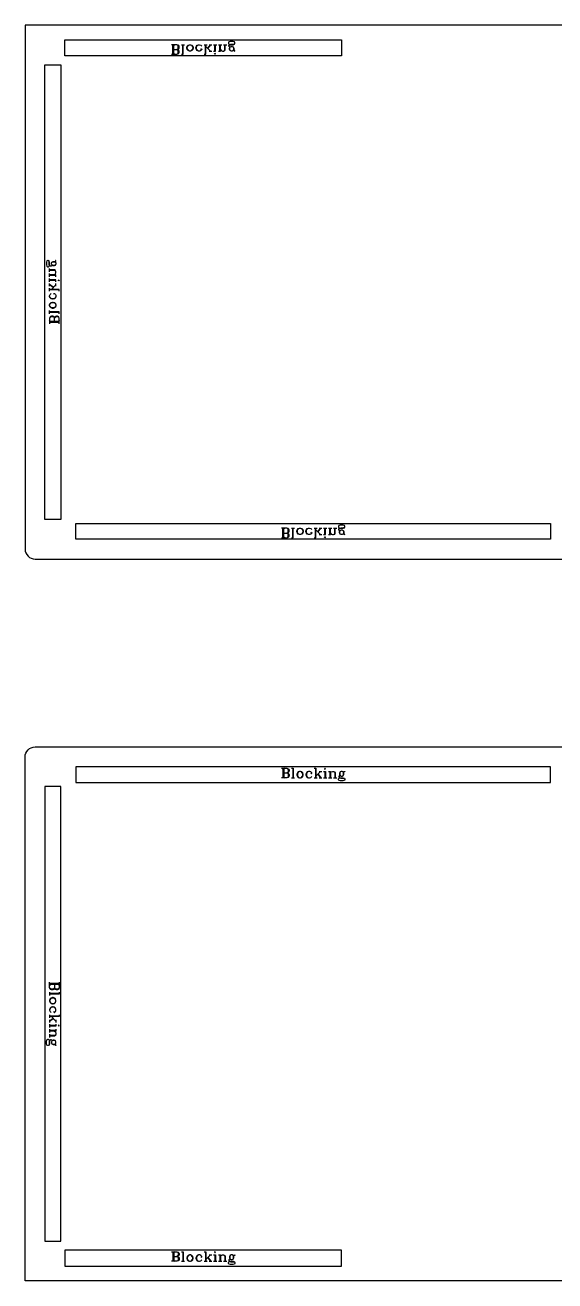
# Model space of a CAD drawing. Extents: x 0 to 107, y -41 to 64.
# Drawn here: x 0 to 26.8, y 0 to 63.5 of the extents above; entities that cross this region are included whole.
import ezdxf

# ---------------------------------------------------------------- set-up
doc = ezdxf.new("R2010")
doc.units = 0
doc.layers.add('LAYER_1', color=18, linetype='CONTINUOUS')

msp = doc.modelspace()

# ---------------------------------------------------------------- linework, layer by layer
at = {"layer": 'LAYER_1'}
for points in [[(63.161, 63.5), (0, 63.5), (0, 37, 0.414214), (0.5, 36.5), (29.5, 36.5)], [(63.161, 0), (0, 0), (0, 26.5, -0.414214), (0.5, 27), (29.5, 27)]]:
    msp.add_lwpolyline(points, format="xyb", dxfattribs=at)
for points in [[(2, 62.75), (16, 62.75), (16, 61.95), (2, 61.95)], [(8.314, 62.19), (8.246, 62.213), (8.2, 62.259), (8.177, 62.327), (8.177, 62.373), (8.2, 62.441), (8.246, 62.487), (8.314, 62.51), (8.36, 62.51), (8.429, 62.487), (8.474, 62.441), (8.497, 62.373), (8.497, 62.327), (8.474, 62.259), (8.429, 62.213), (8.36, 62.19)], [(10.417, 62.19), (10.371, 62.213), (10.349, 62.236), (10.326, 62.281), (10.326, 62.327), (10.349, 62.373), (10.371, 62.396), (10.417, 62.419), (10.463, 62.419), (10.509, 62.396), (10.531, 62.373), (10.554, 62.327), (10.554, 62.281), (10.531, 62.236), (10.509, 62.213), (10.463, 62.19)], [(9.594, 62.03), (9.571, 62.053), (9.594, 62.076), (9.617, 62.053)], [(1, 61.5), (1.8, 61.5), (1.8, 38.5), (1, 38.5)], [(1.56, 51.417), (1.537, 51.371), (1.514, 51.349), (1.469, 51.326), (1.423, 51.326), (1.377, 51.349), (1.354, 51.371), (1.331, 51.417), (1.331, 51.463), (1.354, 51.509), (1.377, 51.531), (1.423, 51.554), (1.469, 51.554), (1.514, 51.531), (1.537, 51.509), (1.56, 51.463)], [(1.72, 50.594), (1.697, 50.571), (1.674, 50.594), (1.697, 50.617)], [(1.56, 49.314), (1.537, 49.246), (1.491, 49.2), (1.423, 49.177), (1.377, 49.177), (1.309, 49.2), (1.263, 49.246), (1.24, 49.314), (1.24, 49.36), (1.263, 49.429), (1.309, 49.474), (1.377, 49.497), (1.423, 49.497), (1.491, 49.474), (1.537, 49.429), (1.56, 49.36)], [(2.561, 38.302), (26.561, 38.302), (26.561, 37.502), (2.561, 37.502)], [(13.875, 37.742), (13.807, 37.765), (13.761, 37.811), (13.738, 37.879), (13.738, 37.925), (13.761, 37.994), (13.807, 38.039), (13.875, 38.062), (13.921, 38.062), (13.99, 38.039), (14.035, 37.994), (14.058, 37.925), (14.058, 37.879), (14.035, 37.811), (13.99, 37.765), (13.921, 37.742)], [(15.155, 37.582), (15.133, 37.605), (15.155, 37.628), (15.178, 37.605)], [(15.978, 37.742), (15.933, 37.765), (15.91, 37.788), (15.887, 37.834), (15.887, 37.879), (15.91, 37.925), (15.933, 37.948), (15.978, 37.971), (16.024, 37.971), (16.07, 37.948), (16.093, 37.925), (16.115, 37.879), (16.115, 37.834), (16.093, 37.788), (16.07, 37.765), (16.024, 37.742)], [(2.561, 25.198), (26.561, 25.198), (26.561, 25.998), (2.561, 25.998)], [(13.875, 25.758), (13.807, 25.735), (13.761, 25.689), (13.738, 25.621), (13.738, 25.575), (13.761, 25.506), (13.807, 25.461), (13.875, 25.438), (13.921, 25.438), (13.99, 25.461), (14.035, 25.506), (14.058, 25.575), (14.058, 25.621), (14.035, 25.689), (13.99, 25.735), (13.921, 25.758)], [(15.155, 25.918), (15.133, 25.895), (15.155, 25.872), (15.178, 25.895)], [(15.978, 25.758), (15.933, 25.735), (15.91, 25.712), (15.887, 25.666), (15.887, 25.621), (15.91, 25.575), (15.933, 25.552), (15.978, 25.529), (16.024, 25.529), (16.07, 25.552), (16.093, 25.575), (16.115, 25.621), (16.115, 25.666), (16.093, 25.712), (16.07, 25.735), (16.024, 25.758)], [(1, 2), (1.8, 2), (1.8, 25), (1, 25)], [(1.56, 14.186), (1.537, 14.254), (1.491, 14.3), (1.423, 14.323), (1.377, 14.323), (1.309, 14.3), (1.263, 14.254), (1.24, 14.186), (1.24, 14.14), (1.263, 14.071), (1.309, 14.026), (1.377, 14.003), (1.423, 14.003), (1.491, 14.026), (1.537, 14.071), (1.56, 14.14)], [(1.72, 12.906), (1.697, 12.929), (1.674, 12.906), (1.697, 12.883)], [(1.56, 12.083), (1.537, 12.129), (1.514, 12.151), (1.469, 12.174), (1.423, 12.174), (1.377, 12.151), (1.354, 12.129), (1.331, 12.083), (1.331, 12.037), (1.354, 11.991), (1.377, 11.969), (1.423, 11.946), (1.469, 11.946), (1.514, 11.969), (1.537, 11.991), (1.56, 12.037)], [(2, 0.75), (16, 0.75), (16, 1.55), (2, 1.55)], [(8.314, 1.31), (8.246, 1.287), (8.2, 1.241), (8.177, 1.173), (8.177, 1.127), (8.2, 1.059), (8.246, 1.013), (8.314, 0.99), (8.36, 0.99), (8.429, 1.013), (8.474, 1.059), (8.497, 1.127), (8.497, 1.173), (8.474, 1.241), (8.429, 1.287), (8.36, 1.31)], [(9.594, 1.47), (9.571, 1.447), (9.594, 1.424), (9.617, 1.447)], [(10.417, 1.31), (10.371, 1.287), (10.349, 1.264), (10.326, 1.219), (10.326, 1.173), (10.349, 1.127), (10.371, 1.104), (10.417, 1.081), (10.463, 1.081), (10.509, 1.104), (10.531, 1.127), (10.554, 1.173), (10.554, 1.219), (10.531, 1.264), (10.509, 1.287), (10.463, 1.31)]]:
    msp.add_lwpolyline(points, close=True, dxfattribs=at)
for points in [[(7.514, 62.259), (7.674, 62.259), (7.743, 62.281), (7.766, 62.304), (7.789, 62.35), (7.789, 62.419), (7.766, 62.464), (7.743, 62.487), (7.674, 62.51), (7.4, 62.51)], [(7.4, 62.03), (7.674, 62.03), (7.743, 62.053), (7.766, 62.076), (7.789, 62.121), (7.789, 62.167), (7.766, 62.213), (7.743, 62.236), (7.674, 62.259)], [(7.469, 62.487), (7.423, 62.51)], [(7.469, 62.464), (7.446, 62.51)], [(7.469, 62.03), (7.469, 62.51)], [(7.491, 62.053), (7.491, 62.487)], [(7.514, 62.03), (7.514, 62.51)], [(7.514, 62.464), (7.537, 62.51)], [(7.514, 62.487), (7.56, 62.51)], [(7.674, 62.259), (7.72, 62.281), (7.743, 62.327), (7.743, 62.441), (7.72, 62.487), (7.674, 62.51)], [(7.674, 62.03), (7.72, 62.053), (7.743, 62.099), (7.743, 62.19), (7.72, 62.236), (7.674, 62.259)], [(7.743, 62.304), (7.766, 62.35), (7.766, 62.419), (7.743, 62.464)], [(7.903, 62.51), (8.063, 62.51)], [(7.971, 62.03), (7.971, 62.51)], [(7.994, 62.03), (7.994, 62.51)], [(8.314, 62.19), (8.269, 62.213), (8.223, 62.259), (8.2, 62.327), (8.2, 62.373), (8.223, 62.441), (8.269, 62.487), (8.314, 62.51)], [(8.36, 62.51), (8.406, 62.487), (8.451, 62.441), (8.474, 62.373), (8.474, 62.327), (8.451, 62.259), (8.406, 62.213), (8.36, 62.19)], [(8.909, 62.259), (8.886, 62.281), (8.909, 62.304), (8.931, 62.281), (8.931, 62.259), (8.886, 62.213), (8.84, 62.19), (8.771, 62.19), (8.703, 62.213), (8.657, 62.259), (8.634, 62.327), (8.634, 62.373), (8.657, 62.441), (8.703, 62.487), (8.771, 62.51), (8.817, 62.51), (8.886, 62.487), (8.931, 62.441)], [(8.771, 62.19), (8.726, 62.213), (8.68, 62.259), (8.657, 62.327), (8.657, 62.373), (8.68, 62.441), (8.726, 62.487), (8.771, 62.51)], [(9.046, 62.51), (9.206, 62.51)], [(9.114, 62.03), (9.114, 62.51)], [(9.137, 62.03), (9.137, 62.51)], [(9.366, 62.19), (9.137, 62.419)], [(9.229, 62.327), (9.366, 62.51)], [(9.251, 62.327), (9.389, 62.51)], [(9.297, 62.51), (9.434, 62.51)], [(9.526, 62.51), (9.686, 62.51)], [(9.594, 62.19), (9.594, 62.51)], [(9.617, 62.19), (9.617, 62.51)], [(9.777, 62.51), (9.937, 62.51)], [(9.846, 62.19), (9.846, 62.51)], [(9.869, 62.19), (9.869, 62.51)], [(9.869, 62.259), (9.914, 62.213), (9.983, 62.19), (10.029, 62.19), (10.097, 62.213), (10.12, 62.259), (10.12, 62.51)], [(10.029, 62.19), (10.074, 62.213), (10.097, 62.259), (10.097, 62.51)], [(10.029, 62.51), (10.189, 62.51)], [(10.303, 62.464), (10.326, 62.487), (10.394, 62.51), (10.509, 62.51), (10.577, 62.533), (10.6, 62.579), (10.6, 62.601), (10.577, 62.647), (10.509, 62.67), (10.371, 62.67), (10.303, 62.647), (10.28, 62.601), (10.28, 62.579), (10.303, 62.533), (10.371, 62.51)], [(10.349, 62.373), (10.326, 62.396), (10.303, 62.441), (10.303, 62.464), (10.326, 62.51), (10.394, 62.533), (10.509, 62.533), (10.577, 62.556), (10.6, 62.579)], [(10.371, 62.213), (10.349, 62.259), (10.349, 62.35), (10.371, 62.396)], [(10.509, 62.396), (10.531, 62.35), (10.531, 62.259), (10.509, 62.213)], [(10.531, 62.236), (10.554, 62.213), (10.6, 62.19), (10.6, 62.213), (10.554, 62.213)], [(7.423, 62.03), (7.469, 62.053)], [(7.446, 62.03), (7.469, 62.076)], [(7.537, 62.03), (7.514, 62.076)], [(7.56, 62.03), (7.514, 62.053)], [(7.743, 62.076), (7.766, 62.121), (7.766, 62.167), (7.743, 62.213)], [(7.903, 62.03), (7.994, 62.03)], [(9.046, 62.03), (9.137, 62.03)], [(9.297, 62.19), (9.434, 62.19)], [(9.526, 62.19), (9.617, 62.19)], [(9.777, 62.19), (9.869, 62.19)], [(1.286, 51.303), (1.263, 51.326), (1.24, 51.394), (1.24, 51.509), (1.217, 51.577), (1.171, 51.6), (1.149, 51.6), (1.103, 51.577), (1.08, 51.509), (1.08, 51.371), (1.103, 51.303), (1.149, 51.28), (1.171, 51.28), (1.217, 51.303), (1.24, 51.371)], [(1.377, 51.349), (1.354, 51.326), (1.309, 51.303), (1.286, 51.303), (1.24, 51.326), (1.217, 51.394), (1.217, 51.509), (1.194, 51.577), (1.171, 51.6)], [(1.354, 51.509), (1.4, 51.531), (1.491, 51.531), (1.537, 51.509)], [(1.514, 51.531), (1.537, 51.554), (1.56, 51.6), (1.537, 51.6), (1.537, 51.554)], [(1.24, 51.029), (1.24, 51.189)], [(1.491, 50.869), (1.537, 50.914), (1.56, 50.983), (1.56, 51.029), (1.537, 51.097), (1.491, 51.12), (1.24, 51.12)], [(1.56, 51.029), (1.537, 51.074), (1.491, 51.097), (1.24, 51.097)], [(1.24, 50.777), (1.24, 50.937)], [(1.56, 50.869), (1.24, 50.869)], [(1.56, 50.846), (1.24, 50.846)], [(1.537, 51.371), (1.491, 51.349), (1.4, 51.349), (1.354, 51.371)], [(1.56, 50.777), (1.56, 50.869)], [(1.24, 50.526), (1.24, 50.686)], [(1.56, 50.617), (1.24, 50.617)], [(1.56, 50.594), (1.24, 50.594)], [(1.24, 50.297), (1.24, 50.434)], [(1.423, 50.251), (1.24, 50.389)], [(1.423, 50.229), (1.24, 50.366)], [(1.24, 50.046), (1.24, 50.206)], [(1.56, 50.366), (1.331, 50.137)], [(1.56, 50.526), (1.56, 50.617)], [(1.56, 50.297), (1.56, 50.434)], [(1.72, 50.137), (1.24, 50.137)], [(1.72, 50.114), (1.24, 50.114)], [(1.491, 49.909), (1.469, 49.886), (1.446, 49.909), (1.469, 49.931), (1.491, 49.931), (1.537, 49.886), (1.56, 49.84), (1.56, 49.771), (1.537, 49.703), (1.491, 49.657), (1.423, 49.634), (1.377, 49.634), (1.309, 49.657), (1.263, 49.703), (1.24, 49.771), (1.24, 49.817), (1.263, 49.886), (1.309, 49.931)], [(1.56, 49.771), (1.537, 49.726), (1.491, 49.68), (1.423, 49.657), (1.377, 49.657), (1.309, 49.68), (1.263, 49.726), (1.24, 49.771)], [(1.72, 50.046), (1.72, 50.137)], [(1.24, 49.36), (1.263, 49.406), (1.309, 49.451), (1.377, 49.474), (1.423, 49.474), (1.491, 49.451), (1.537, 49.406), (1.56, 49.36)], [(1.56, 49.314), (1.537, 49.269), (1.491, 49.223), (1.423, 49.2), (1.377, 49.2), (1.309, 49.223), (1.263, 49.269), (1.24, 49.314)], [(1.24, 48.903), (1.24, 49.063)], [(1.72, 48.994), (1.24, 48.994)], [(1.72, 48.971), (1.24, 48.971)], [(1.72, 48.903), (1.72, 48.994)], [(1.491, 48.514), (1.491, 48.674), (1.469, 48.743), (1.446, 48.766), (1.4, 48.789), (1.331, 48.789), (1.286, 48.766), (1.263, 48.743), (1.24, 48.674), (1.24, 48.4)], [(1.491, 48.674), (1.469, 48.72), (1.423, 48.743), (1.309, 48.743), (1.263, 48.72), (1.24, 48.674)], [(1.263, 48.514), (1.24, 48.56)], [(1.286, 48.514), (1.24, 48.537)], [(1.72, 48.514), (1.24, 48.514)], [(1.72, 48.469), (1.24, 48.469)], [(1.263, 48.469), (1.24, 48.423)], [(1.286, 48.469), (1.24, 48.446)], [(1.697, 48.491), (1.263, 48.491)], [(1.446, 48.743), (1.4, 48.766), (1.331, 48.766), (1.286, 48.743)], [(1.72, 48.4), (1.72, 48.674), (1.697, 48.743), (1.674, 48.766), (1.629, 48.789), (1.583, 48.789), (1.537, 48.766), (1.514, 48.743), (1.491, 48.674)], [(1.72, 48.674), (1.697, 48.72), (1.651, 48.743), (1.56, 48.743), (1.514, 48.72), (1.491, 48.674)], [(1.674, 48.743), (1.629, 48.766), (1.583, 48.766), (1.537, 48.743)], [(1.72, 48.537), (1.674, 48.514)], [(1.72, 48.446), (1.674, 48.469)], [(1.72, 48.56), (1.697, 48.514)], [(1.72, 48.423), (1.697, 48.469)], [(15.864, 38.017), (15.887, 38.039), (15.955, 38.062), (16.07, 38.062), (16.138, 38.085), (16.161, 38.131), (16.161, 38.154), (16.138, 38.199), (16.07, 38.222), (15.933, 38.222), (15.864, 38.199), (15.841, 38.154), (15.841, 38.131), (15.864, 38.085), (15.933, 38.062)], [(15.91, 37.925), (15.887, 37.948), (15.864, 37.994), (15.864, 38.017), (15.887, 38.062), (15.955, 38.085), (16.07, 38.085), (16.138, 38.108), (16.161, 38.131)], [(13.075, 37.811), (13.235, 37.811), (13.304, 37.834), (13.327, 37.857), (13.35, 37.902), (13.35, 37.971), (13.327, 38.017), (13.304, 38.039), (13.235, 38.062), (12.961, 38.062)], [(12.961, 37.582), (13.235, 37.582), (13.304, 37.605), (13.327, 37.628), (13.35, 37.674), (13.35, 37.719), (13.327, 37.765), (13.304, 37.788), (13.235, 37.811)], [(13.03, 38.039), (12.984, 38.062)], [(12.984, 37.582), (13.03, 37.605)], [(13.03, 38.017), (13.007, 38.062)], [(13.007, 37.582), (13.03, 37.628)], [(13.03, 37.582), (13.03, 38.062)], [(13.053, 37.605), (13.053, 38.039)], [(13.075, 37.582), (13.075, 38.062)], [(13.075, 38.017), (13.098, 38.062)], [(13.075, 38.039), (13.121, 38.062)], [(13.098, 37.582), (13.075, 37.628)], [(13.121, 37.582), (13.075, 37.605)], [(13.235, 37.811), (13.281, 37.834), (13.304, 37.879), (13.304, 37.994), (13.281, 38.039), (13.235, 38.062)], [(13.235, 37.582), (13.281, 37.605), (13.304, 37.651), (13.304, 37.742), (13.281, 37.788), (13.235, 37.811)], [(13.304, 37.857), (13.327, 37.902), (13.327, 37.971), (13.304, 38.017)], [(13.304, 37.628), (13.327, 37.674), (13.327, 37.719), (13.304, 37.765)], [(13.464, 38.062), (13.624, 38.062)], [(13.464, 37.582), (13.555, 37.582)], [(13.533, 37.582), (13.533, 38.062)], [(13.555, 37.582), (13.555, 38.062)], [(13.875, 37.742), (13.83, 37.765), (13.784, 37.811), (13.761, 37.879), (13.761, 37.925), (13.784, 37.994), (13.83, 38.039), (13.875, 38.062)], [(13.921, 38.062), (13.967, 38.039), (14.013, 37.994), (14.035, 37.925), (14.035, 37.879), (14.013, 37.811), (13.967, 37.765), (13.921, 37.742)], [(14.47, 37.811), (14.447, 37.834), (14.47, 37.857), (14.493, 37.834), (14.493, 37.811), (14.447, 37.765), (14.401, 37.742), (14.333, 37.742), (14.264, 37.765), (14.218, 37.811), (14.195, 37.879), (14.195, 37.925), (14.218, 37.994), (14.264, 38.039), (14.333, 38.062), (14.378, 38.062), (14.447, 38.039), (14.493, 37.994)], [(14.333, 37.742), (14.287, 37.765), (14.241, 37.811), (14.218, 37.879), (14.218, 37.925), (14.241, 37.994), (14.287, 38.039), (14.333, 38.062)], [(14.607, 38.062), (14.767, 38.062)], [(14.607, 37.582), (14.698, 37.582)], [(14.675, 37.582), (14.675, 38.062)], [(14.698, 37.582), (14.698, 38.062)], [(14.927, 37.742), (14.698, 37.971)], [(14.79, 37.879), (14.927, 38.062)], [(14.813, 37.879), (14.95, 38.062)], [(14.858, 38.062), (14.995, 38.062)], [(14.858, 37.742), (14.995, 37.742)], [(15.087, 38.062), (15.247, 38.062)], [(15.087, 37.742), (15.178, 37.742)], [(15.155, 37.742), (15.155, 38.062)], [(15.178, 37.742), (15.178, 38.062)], [(15.338, 38.062), (15.498, 38.062)], [(15.338, 37.742), (15.43, 37.742)], [(15.407, 37.742), (15.407, 38.062)], [(15.43, 37.742), (15.43, 38.062)], [(15.43, 37.811), (15.475, 37.765), (15.544, 37.742), (15.59, 37.742), (15.658, 37.765), (15.681, 37.811), (15.681, 38.062)], [(15.59, 37.742), (15.635, 37.765), (15.658, 37.811), (15.658, 38.062)], [(15.59, 38.062), (15.75, 38.062)], [(15.933, 37.765), (15.91, 37.811), (15.91, 37.902), (15.933, 37.948)], [(16.07, 37.948), (16.093, 37.902), (16.093, 37.811), (16.07, 37.765)], [(16.093, 37.788), (16.115, 37.765), (16.161, 37.742), (16.161, 37.765), (16.115, 37.765)], [(12.961, 25.918), (13.235, 25.918), (13.304, 25.895), (13.327, 25.872), (13.35, 25.826), (13.35, 25.781), (13.327, 25.735), (13.304, 25.712), (13.235, 25.689)], [(13.075, 25.689), (13.235, 25.689), (13.304, 25.666), (13.327, 25.643), (13.35, 25.598), (13.35, 25.529), (13.327, 25.483), (13.304, 25.461), (13.235, 25.438), (12.961, 25.438)], [(12.984, 25.918), (13.03, 25.895)], [(13.03, 25.461), (12.984, 25.438)], [(13.007, 25.918), (13.03, 25.872)], [(13.03, 25.483), (13.007, 25.438)], [(13.03, 25.918), (13.03, 25.438)], [(13.053, 25.895), (13.053, 25.461)], [(13.075, 25.918), (13.075, 25.438)], [(13.098, 25.918), (13.075, 25.872)], [(13.121, 25.918), (13.075, 25.895)], [(13.075, 25.483), (13.098, 25.438)], [(13.075, 25.461), (13.121, 25.438)], [(13.235, 25.918), (13.281, 25.895), (13.304, 25.849), (13.304, 25.758), (13.281, 25.712), (13.235, 25.689)], [(13.235, 25.689), (13.281, 25.666), (13.304, 25.621), (13.304, 25.506), (13.281, 25.461), (13.235, 25.438)], [(13.304, 25.872), (13.327, 25.826), (13.327, 25.781), (13.304, 25.735)], [(13.304, 25.643), (13.327, 25.598), (13.327, 25.529), (13.304, 25.483)], [(13.464, 25.918), (13.555, 25.918)], [(13.464, 25.438), (13.624, 25.438)], [(13.533, 25.918), (13.533, 25.438)], [(13.555, 25.918), (13.555, 25.438)], [(13.875, 25.758), (13.83, 25.735), (13.784, 25.689), (13.761, 25.621), (13.761, 25.575), (13.784, 25.506), (13.83, 25.461), (13.875, 25.438)], [(13.921, 25.438), (13.967, 25.461), (14.013, 25.506), (14.035, 25.575), (14.035, 25.621), (14.013, 25.689), (13.967, 25.735), (13.921, 25.758)], [(14.47, 25.689), (14.447, 25.666), (14.47, 25.643), (14.493, 25.666), (14.493, 25.689), (14.447, 25.735), (14.401, 25.758), (14.333, 25.758), (14.264, 25.735), (14.218, 25.689), (14.195, 25.621), (14.195, 25.575), (14.218, 25.506), (14.264, 25.461), (14.333, 25.438), (14.378, 25.438), (14.447, 25.461), (14.493, 25.506)], [(14.333, 25.758), (14.287, 25.735), (14.241, 25.689), (14.218, 25.621), (14.218, 25.575), (14.241, 25.506), (14.287, 25.461), (14.333, 25.438)], [(14.607, 25.918), (14.698, 25.918)], [(14.607, 25.438), (14.767, 25.438)], [(14.675, 25.918), (14.675, 25.438)], [(14.698, 25.918), (14.698, 25.438)], [(14.927, 25.758), (14.698, 25.529)], [(14.79, 25.621), (14.927, 25.438)], [(14.813, 25.621), (14.95, 25.438)], [(14.858, 25.758), (14.995, 25.758)], [(14.858, 25.438), (14.995, 25.438)], [(15.087, 25.758), (15.178, 25.758)], [(15.087, 25.438), (15.247, 25.438)], [(15.155, 25.758), (15.155, 25.438)], [(15.178, 25.758), (15.178, 25.438)], [(15.338, 25.758), (15.43, 25.758)], [(15.338, 25.438), (15.498, 25.438)], [(15.407, 25.758), (15.407, 25.438)], [(15.43, 25.758), (15.43, 25.438)], [(15.43, 25.689), (15.475, 25.735), (15.544, 25.758), (15.59, 25.758), (15.658, 25.735), (15.681, 25.689), (15.681, 25.438)], [(15.59, 25.758), (15.635, 25.735), (15.658, 25.689), (15.658, 25.438)], [(15.59, 25.438), (15.75, 25.438)], [(15.864, 25.483), (15.887, 25.461), (15.955, 25.438), (16.07, 25.438), (16.138, 25.415), (16.161, 25.369), (16.161, 25.346), (16.138, 25.301), (16.07, 25.278), (15.933, 25.278), (15.864, 25.301), (15.841, 25.346), (15.841, 25.369), (15.864, 25.415), (15.933, 25.438)], [(15.91, 25.575), (15.887, 25.552), (15.864, 25.506), (15.864, 25.483), (15.887, 25.438), (15.955, 25.415), (16.07, 25.415), (16.138, 25.392), (16.161, 25.369)], [(15.933, 25.735), (15.91, 25.689), (15.91, 25.598), (15.933, 25.552)], [(16.07, 25.552), (16.093, 25.598), (16.093, 25.689), (16.07, 25.735)], [(16.093, 25.712), (16.115, 25.735), (16.161, 25.758), (16.161, 25.735), (16.115, 25.735)], [(1.491, 14.986), (1.491, 14.826), (1.469, 14.757), (1.446, 14.734), (1.4, 14.711), (1.331, 14.711), (1.286, 14.734), (1.263, 14.757), (1.24, 14.826), (1.24, 15.1)], [(1.263, 15.031), (1.24, 15.077)], [(1.286, 15.031), (1.24, 15.054)], [(1.72, 15.031), (1.24, 15.031)], [(1.72, 14.986), (1.24, 14.986)], [(1.286, 14.986), (1.24, 14.963)], [(1.263, 14.986), (1.24, 14.94)], [(1.491, 14.826), (1.469, 14.78), (1.423, 14.757), (1.309, 14.757), (1.263, 14.78), (1.24, 14.826)], [(1.697, 15.009), (1.263, 15.009)], [(1.446, 14.757), (1.4, 14.734), (1.331, 14.734), (1.286, 14.757)], [(1.72, 15.1), (1.72, 14.826), (1.697, 14.757), (1.674, 14.734), (1.629, 14.711), (1.583, 14.711), (1.537, 14.734), (1.514, 14.757), (1.491, 14.826)], [(1.72, 14.826), (1.697, 14.78), (1.651, 14.757), (1.56, 14.757), (1.514, 14.78), (1.491, 14.826)], [(1.674, 14.757), (1.629, 14.734), (1.583, 14.734), (1.537, 14.757)], [(1.72, 15.054), (1.674, 15.031)], [(1.72, 14.963), (1.674, 14.986)], [(1.72, 15.077), (1.697, 15.031)], [(1.72, 14.94), (1.697, 14.986)], [(1.24, 14.597), (1.24, 14.437)], [(1.72, 14.529), (1.24, 14.529)], [(1.72, 14.506), (1.24, 14.506)], [(1.56, 14.186), (1.537, 14.231), (1.491, 14.277), (1.423, 14.3), (1.377, 14.3), (1.309, 14.277), (1.263, 14.231), (1.24, 14.186)], [(1.24, 14.14), (1.263, 14.094), (1.309, 14.049), (1.377, 14.026), (1.423, 14.026), (1.491, 14.049), (1.537, 14.094), (1.56, 14.14)], [(1.72, 14.597), (1.72, 14.506)], [(1.491, 13.591), (1.469, 13.614), (1.446, 13.591), (1.469, 13.569), (1.491, 13.569), (1.537, 13.614), (1.56, 13.66), (1.56, 13.729), (1.537, 13.797), (1.491, 13.843), (1.423, 13.866), (1.377, 13.866), (1.309, 13.843), (1.263, 13.797), (1.24, 13.729), (1.24, 13.683), (1.263, 13.614), (1.309, 13.569)], [(1.56, 13.729), (1.537, 13.774), (1.491, 13.82), (1.423, 13.843), (1.377, 13.843), (1.309, 13.82), (1.263, 13.774), (1.24, 13.729)], [(1.24, 13.454), (1.24, 13.294)], [(1.72, 13.386), (1.24, 13.386)], [(1.72, 13.363), (1.24, 13.363)], [(1.56, 13.134), (1.331, 13.363)], [(1.72, 13.454), (1.72, 13.363)], [(1.423, 13.271), (1.24, 13.134)], [(1.423, 13.249), (1.24, 13.111)], [(1.24, 13.203), (1.24, 13.066)], [(1.24, 12.974), (1.24, 12.814)], [(1.56, 12.906), (1.24, 12.906)], [(1.56, 12.883), (1.24, 12.883)], [(1.24, 12.723), (1.24, 12.563)], [(1.56, 13.203), (1.56, 13.066)], [(1.56, 12.974), (1.56, 12.883)], [(1.56, 12.723), (1.56, 12.631)], [(1.286, 12.197), (1.263, 12.174), (1.24, 12.106), (1.24, 11.991), (1.217, 11.923), (1.171, 11.9), (1.149, 11.9), (1.103, 11.923), (1.08, 11.991), (1.08, 12.129), (1.103, 12.197), (1.149, 12.22), (1.171, 12.22), (1.217, 12.197), (1.24, 12.129)], [(1.377, 12.151), (1.354, 12.174), (1.309, 12.197), (1.286, 12.197), (1.24, 12.174), (1.217, 12.106), (1.217, 11.991), (1.194, 11.923), (1.171, 11.9)], [(1.56, 12.654), (1.24, 12.654)], [(1.56, 12.631), (1.24, 12.631)], [(1.491, 12.631), (1.537, 12.586), (1.56, 12.517), (1.56, 12.471), (1.537, 12.403), (1.491, 12.38), (1.24, 12.38)], [(1.56, 12.471), (1.537, 12.426), (1.491, 12.403), (1.24, 12.403)], [(1.24, 12.471), (1.24, 12.311)], [(1.537, 12.129), (1.491, 12.151), (1.4, 12.151), (1.354, 12.129)], [(1.354, 11.991), (1.4, 11.969), (1.491, 11.969), (1.537, 11.991)], [(1.514, 11.969), (1.537, 11.946), (1.56, 11.9), (1.537, 11.9), (1.537, 11.946)], [(7.4, 1.47), (7.674, 1.47), (7.743, 1.447), (7.766, 1.424), (7.789, 1.379), (7.789, 1.333), (7.766, 1.287), (7.743, 1.264), (7.674, 1.241)], [(7.423, 1.47), (7.469, 1.447)], [(7.446, 1.47), (7.469, 1.424)], [(7.469, 1.47), (7.469, 0.99)], [(7.491, 1.447), (7.491, 1.013)], [(7.514, 1.47), (7.514, 0.99)], [(7.537, 1.47), (7.514, 1.424)], [(7.56, 1.47), (7.514, 1.447)], [(7.674, 1.47), (7.72, 1.447), (7.743, 1.401), (7.743, 1.31), (7.72, 1.264), (7.674, 1.241)], [(7.743, 1.424), (7.766, 1.379), (7.766, 1.333), (7.743, 1.287)], [(7.903, 1.47), (7.994, 1.47)], [(7.971, 1.47), (7.971, 0.99)], [(7.994, 1.47), (7.994, 0.99)], [(8.314, 1.31), (8.269, 1.287), (8.223, 1.241), (8.2, 1.173), (8.2, 1.127), (8.223, 1.059), (8.269, 1.013), (8.314, 0.99)], [(8.36, 0.99), (8.406, 1.013), (8.451, 1.059), (8.474, 1.127), (8.474, 1.173), (8.451, 1.241), (8.406, 1.287), (8.36, 1.31)], [(8.909, 1.241), (8.886, 1.219), (8.909, 1.196), (8.931, 1.219), (8.931, 1.241), (8.886, 1.287), (8.84, 1.31), (8.771, 1.31), (8.703, 1.287), (8.657, 1.241), (8.634, 1.173), (8.634, 1.127), (8.657, 1.059), (8.703, 1.013), (8.771, 0.99), (8.817, 0.99), (8.886, 1.013), (8.931, 1.059)], [(8.771, 1.31), (8.726, 1.287), (8.68, 1.241), (8.657, 1.173), (8.657, 1.127), (8.68, 1.059), (8.726, 1.013), (8.771, 0.99)], [(9.046, 1.47), (9.137, 1.47)], [(9.114, 1.47), (9.114, 0.99)], [(9.137, 1.47), (9.137, 0.99)], [(9.366, 1.31), (9.137, 1.081)], [(9.297, 1.31), (9.434, 1.31)], [(9.526, 1.31), (9.617, 1.31)], [(9.594, 1.31), (9.594, 0.99)], [(9.617, 1.31), (9.617, 0.99)], [(9.777, 1.31), (9.869, 1.31)], [(9.846, 1.31), (9.846, 0.99)], [(9.869, 1.31), (9.869, 0.99)], [(9.869, 1.241), (9.914, 1.287), (9.983, 1.31), (10.029, 1.31), (10.097, 1.287), (10.12, 1.241), (10.12, 0.99)], [(10.029, 1.31), (10.074, 1.287), (10.097, 1.241), (10.097, 0.99)], [(10.371, 1.287), (10.349, 1.241), (10.349, 1.15), (10.371, 1.104)], [(10.509, 1.104), (10.531, 1.15), (10.531, 1.241), (10.509, 1.287)], [(10.531, 1.264), (10.554, 1.287), (10.6, 1.31), (10.6, 1.287), (10.554, 1.287)], [(7.514, 1.241), (7.674, 1.241), (7.743, 1.219), (7.766, 1.196), (7.789, 1.15), (7.789, 1.081), (7.766, 1.036), (7.743, 1.013), (7.674, 0.99), (7.4, 0.99)], [(7.469, 1.013), (7.423, 0.99)], [(7.469, 1.036), (7.446, 0.99)], [(7.514, 1.036), (7.537, 0.99)], [(7.514, 1.013), (7.56, 0.99)], [(7.674, 1.241), (7.72, 1.219), (7.743, 1.173), (7.743, 1.059), (7.72, 1.013), (7.674, 0.99)], [(7.743, 1.196), (7.766, 1.15), (7.766, 1.081), (7.743, 1.036)], [(7.903, 0.99), (8.063, 0.99)], [(9.046, 0.99), (9.206, 0.99)], [(9.229, 1.173), (9.366, 0.99)], [(9.251, 1.173), (9.389, 0.99)], [(9.297, 0.99), (9.434, 0.99)], [(9.526, 0.99), (9.686, 0.99)], [(9.777, 0.99), (9.937, 0.99)], [(10.029, 0.99), (10.189, 0.99)], [(10.303, 1.036), (10.326, 1.013), (10.394, 0.99), (10.509, 0.99), (10.577, 0.967), (10.6, 0.921), (10.6, 0.899), (10.577, 0.853), (10.509, 0.83), (10.371, 0.83), (10.303, 0.853), (10.28, 0.899), (10.28, 0.921), (10.303, 0.967), (10.371, 0.99)], [(10.349, 1.127), (10.326, 1.104), (10.303, 1.059), (10.303, 1.036), (10.326, 0.99), (10.394, 0.967), (10.509, 0.967), (10.577, 0.944), (10.6, 0.921)]]:
    msp.add_lwpolyline(points, dxfattribs=at)

doc.saveas('drawing.dxf')
